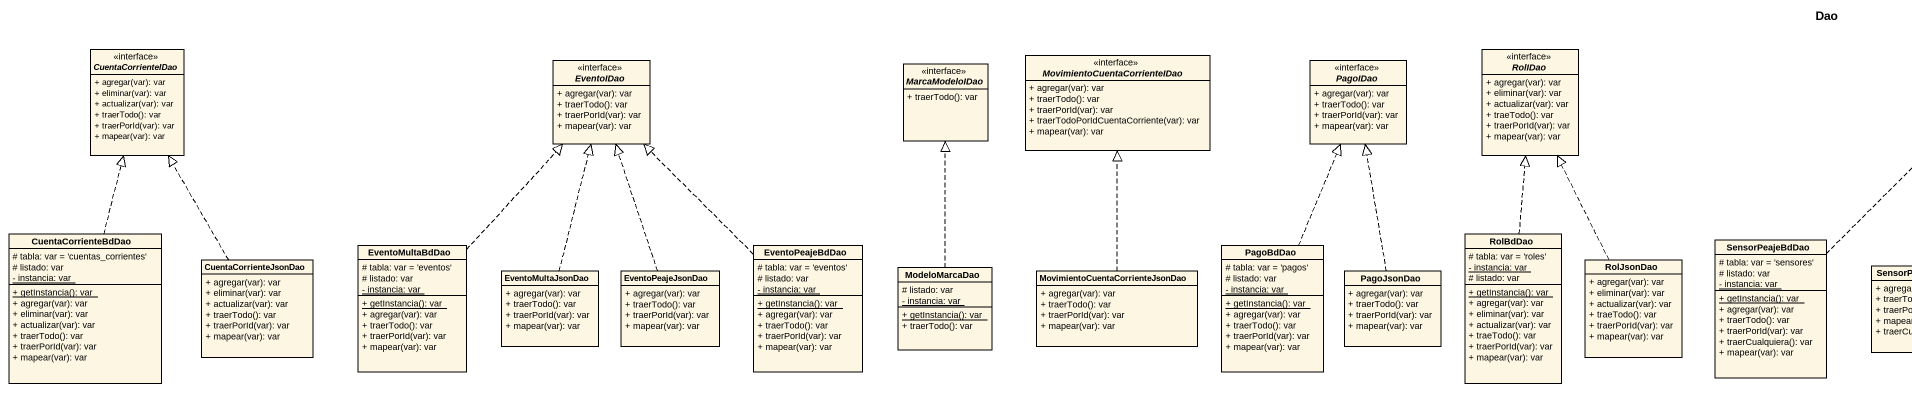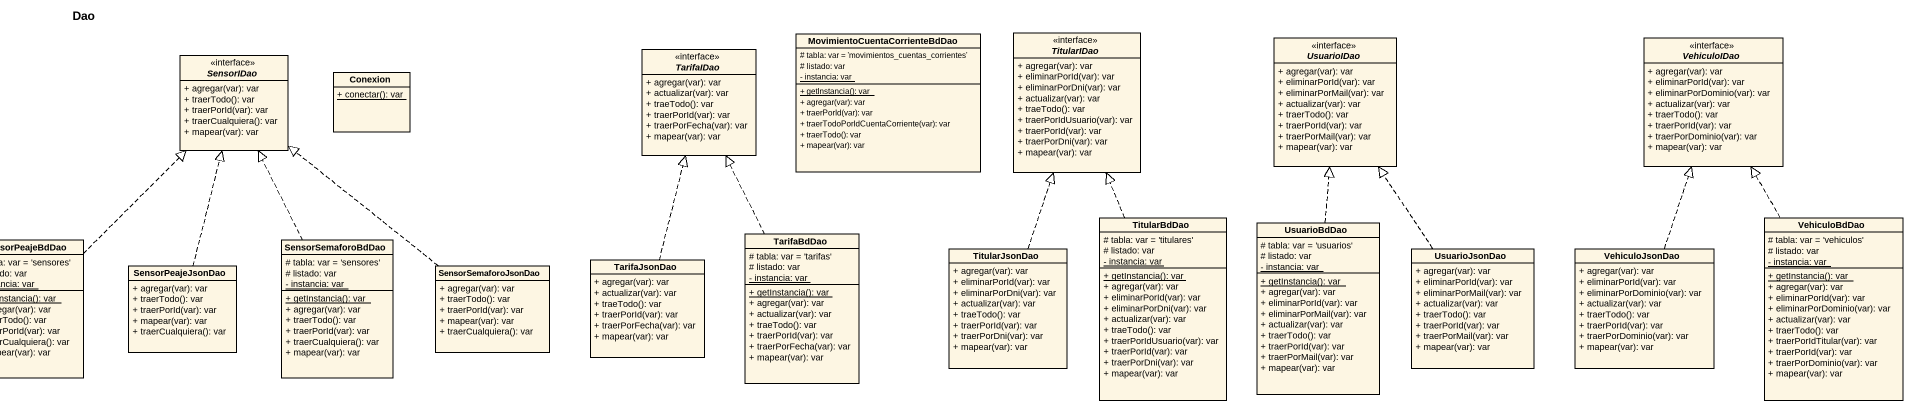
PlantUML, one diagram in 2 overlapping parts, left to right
@startuml
title Dao
hide circle
hide empty members
skinparam classAttributeIconSize 0
interface CuentaCorrienteIDao {
  + agregar(var): var
  + eliminar(var): var
  + actualizar(var): var
  + traerTodo(): var
  + traerPorId(var): var
  + mapear(var): var
}
interface "MovimientoCuentaCorrienteIDao" as MovimientoCuentaCorrienteIDa {
  + agregar(var): var
  + traerTodo(): var
  + traerPorId(var): var
  + traerTodoPorIdCuentaCorriente(var): var
  + mapear(var): var
}
interface RolIDao {
  + agregar(var): var
  + eliminar(var): var
  + actualizar(var): var
  + traeTodo(): var
  + traerPorId(var): var
  + mapear(var): var
}
interface SensorIDao {
  + agregar(var): var
  + traerTodo(): var
  + traerPorId(var): var
  + traerCualquiera(): var
  + mapear(var): var
}
interface TarifaIDao {
  + agregar(var): var
  + actualizar(var): var
  + traeTodo(): var
  + traerPorId(var): var
  + traerPorFecha(var): var
  + mapear(var): var
}
class "MovimientoCuentaCorrienteBdDao" as MovimientoCuentaCorrienteBdD {
  # tabla: var = 'movimientos_cuentas_corrientes'
  # listado: var
  {static} - instancia: var
  {static} + getInstancia(): var
  + agregar(var): var
  + traerPorId(var): var
  + traerTodoPorIdCuentaCorriente(var): var
  + traerTodo(): var
  + mapear(var): var
}
interface TitularIDao {
  + agregar(var): var
  + eliminarPorId(var): var
  + eliminarPorDni(var): var
  + actualizar(var): var
  + traeTodo(): var
  + traerPorIdUsuario(var): var
  + traerPorId(var): var
  + traerPorDni(var): var
  + mapear(var): var
}
interface UsuarioIDao {
  + agregar(var): var
  + eliminarPorId(var): var
  + eliminarPorMail(var): var
  + actualizar(var): var
  + traerTodo(): var
  + traerPorId(var): var
  + traerPorMail(var): var
  + mapear(var): var
}
interface VehiculoIDao {
  + agregar(var): var
  + eliminarPorId(var): var
  + eliminarPorDominio(var): var
  + actualizar(var): var
  + traerTodo(): var
  + traerPorId(var): var
  + traerPorDominio(var): var
  + mapear(var): var
}
interface EventoIDao {
  + agregar(var): var
  + traerTodo(): var
  + traerPorId(var): var
  + mapear(var): var
}
interface MarcaModeloIDao {
  + traerTodo(): var
}
interface PagoIDao {
  + agregar(var): var
  + traerTodo(): var
  + traerPorId(var): var
  + mapear(var): var
}
class Conexion {
  {static} + conectar(): var
}
class CuentaCorrienteBdDao {
  # tabla: var = 'cuentas_corrientes'
  # listado: var
  {static} - instancia: var
  {static} + getInstancia(): var
  + agregar(var): var
  + eliminar(var): var
  + actualizar(var): var
  + traerTodo(): var
  + traerPorId(var): var
  + mapear(var): var
}
class EventoMultaBdDao {
  # tabla: var = 'eventos'
  # listado: var
  {static} - instancia: var
  {static} + getInstancia(): var
  + agregar(var): var
  + traerTodo(): var
  + traerPorId(var): var
  + mapear(var): var
}
class EventoPeajeBdDao {
  # tabla: var = 'eventos'
  # listado: var
  {static} - instancia: var
  {static} + getInstancia(): var
  + agregar(var): var
  + traerTodo(): var
  + traerPorId(var): var
  + mapear(var): var
}
class PagoBdDao {
  # tabla: var = 'pagos'
  # listado: var
  {static} - instancia: var
  {static} + getInstancia(): var
  + agregar(var): var
  + traerTodo(): var
  + traerPorId(var): var
  + mapear(var): var
}
class RolBdDao {
  # tabla: var = 'roles'
  {static} - instancia: var
  # listado: var
  {static} + getInstancia(): var
  + agregar(var): var
  + eliminar(var): var
  + actualizar(var): var
  + traeTodo(): var
  + traerPorId(var): var
  + mapear(var): var
}
class SensorPeajeBdDao {
  # tabla: var = 'sensores'
  # listado: var
  {static} - instancia: var
  {static} + getInstancia(): var
  + agregar(var): var
  + traerTodo(): var
  + traerPorId(var): var
  + traerCualquiera(): var
  + mapear(var): var
}
class SensorSemaforoBdDao {
  # tabla: var = 'sensores'
  # listado: var
  {static} - instancia: var
  {static} + getInstancia(): var
  + agregar(var): var
  + traerTodo(): var
  + traerPorId(var): var
  + traerCualquiera(): var
  + mapear(var): var
}
class TarifaBdDao {
  # tabla: var = 'tarifas'
  # listado: var
  {static} - instancia: var
  {static} + getInstancia(): var
  + agregar(var): var
  + actualizar(var): var
  + traeTodo(): var
  + traerPorId(var): var
  + traerPorFecha(var): var
  + mapear(var): var
}
class TitularJsonDao {
  + agregar(var): var
  + eliminarPorId(var): var
  + eliminarPorDni(var): var
  + actualizar(var): var
  + traeTodo(): var
  + traerPorId(var): var
  + traerPorDni(var): var
  + mapear(var): var
}
class TitularBdDao {
  # tabla: var = 'titulares'
  # listado: var
  {static} - instancia: var
  {static} + getInstancia(): var
  + agregar(var): var
  + eliminarPorId(var): var
  + eliminarPorDni(var): var
  + actualizar(var): var
  + traeTodo(): var
  + traerPorIdUsuario(var): var
  + traerPorId(var): var
  + traerPorDni(var): var
  + mapear(var): var
}
class UsuarioBdDao {
  # tabla: var = 'usuarios'
  # listado: var
  {static} - instancia: var
  {static} + getInstancia(): var
  + agregar(var): var
  + eliminarPorId(var): var
  + eliminarPorMail(var): var
  + actualizar(var): var
  + traerTodo(): var
  + traerPorId(var): var
  + traerPorMail(var): var
  + mapear(var): var
}
class UsuarioJsonDao {
  + agregar(var): var
  + eliminarPorId(var): var
  + eliminarPorMail(var): var
  + actualizar(var): var
  + traerTodo(): var
  + traerPorId(var): var
  + traerPorMail(var): var
  + mapear(var): var
}
class VehiculoJsonDao {
  + agregar(var): var
  + eliminarPorId(var): var
  + eliminarPorDominio(var): var
  + actualizar(var): var
  + traerTodo(): var
  + traerPorId(var): var
  + traerPorDominio(var): var
  + mapear(var): var
}
class VehiculoBdDao {
  # tabla: var = 'vehiculos'
  # listado: var
  {static} - instancia: var
  {static} + getInstancia(): var
  + agregar(var): var
  + eliminarPorId(var): var
  + eliminarPorDominio(var): var
  + actualizar(var): var
  + traerTodo(): var
  + traerPorIdTitular(var): var
  + traerPorId(var): var
  + traerPorDominio(var): var
  + mapear(var): var
}
class CuentaCorrienteJsonDao {
  + agregar(var): var
  + eliminar(var): var
  + actualizar(var): var
  + traerTodo(): var
  + traerPorId(var): var
  + mapear(var): var
}
class EventoMultaJsonDao {
  + agregar(var): var
  + traerTodo(): var
  + traerPorId(var): var
  + mapear(var): var
}
class EventoPeajeJsonDao {
  + agregar(var): var
  + traerTodo(): var
  + traerPorId(var): var
  + mapear(var): var
}
class ModeloMarcaDao {
  # listado: var
  {static} - instancia: var
  {static} + getInstancia(): var
  + traerTodo(): var
}
class "MovimientoCuentaCorrienteJsonDao" as MovimientoCuentaCorrienteJso {
  + agregar(var): var
  + traerTodo(): var
  + traerPorId(var): var
  + mapear(var): var
}
class PagoJsonDao {
  + agregar(var): var
  + traerTodo(): var
  + traerPorId(var): var
  + mapear(var): var
}
class RolJsonDao {
  + agregar(var): var
  + eliminar(var): var
  + actualizar(var): var
  + traeTodo(): var
  + traerPorId(var): var
  + mapear(var): var
}
class SensorPeajeJsonDao {
  + agregar(var): var
  + traerTodo(): var
  + traerPorId(var): var
  + mapear(var): var
  + traerCualquiera(): var
}
class SensorSemaforoJsonDao {
  + agregar(var): var
  + traerTodo(): var
  + traerPorId(var): var
  + mapear(var): var
  + traerCualquiera(): var
}
class TarifaJsonDao {
  + agregar(var): var
  + actualizar(var): var
  + traeTodo(): var
  + traerPorId(var): var
  + traerPorFecha(var): var
  + mapear(var): var
}
CuentaCorrienteBdDao .up.|> CuentaCorrienteIDao
EventoMultaBdDao .up.|> EventoIDao
EventoPeajeBdDao .up.|> EventoIDao
PagoBdDao .up.|> PagoIDao
RolBdDao .up.|> RolIDao
SensorPeajeBdDao .up.|> SensorIDao
SensorSemaforoBdDao .up.|> SensorIDao
TarifaBdDao .up.|> TarifaIDao
TitularJsonDao .up.|> TitularIDao
TitularBdDao .up.|> TitularIDao
UsuarioBdDao .up.|> UsuarioIDao
UsuarioJsonDao .up.|> UsuarioIDao
VehiculoJsonDao .up.|> VehiculoIDao
VehiculoBdDao .up.|> VehiculoIDao
CuentaCorrienteJsonDao .up.|> CuentaCorrienteIDao
EventoMultaJsonDao .up.|> EventoIDao
EventoPeajeJsonDao .up.|> EventoIDao
ModeloMarcaDao .up.|> MarcaModeloIDao
MovimientoCuentaCorrienteJso .up.|> MovimientoCuentaCorrienteIDa
PagoJsonDao .up.|> PagoIDao
RolJsonDao .up.|> RolIDao
SensorPeajeJsonDao .up.|> SensorIDao
SensorSemaforoJsonDao .up.|> SensorIDao
TarifaJsonDao .up.|> TarifaIDao
@enduml
